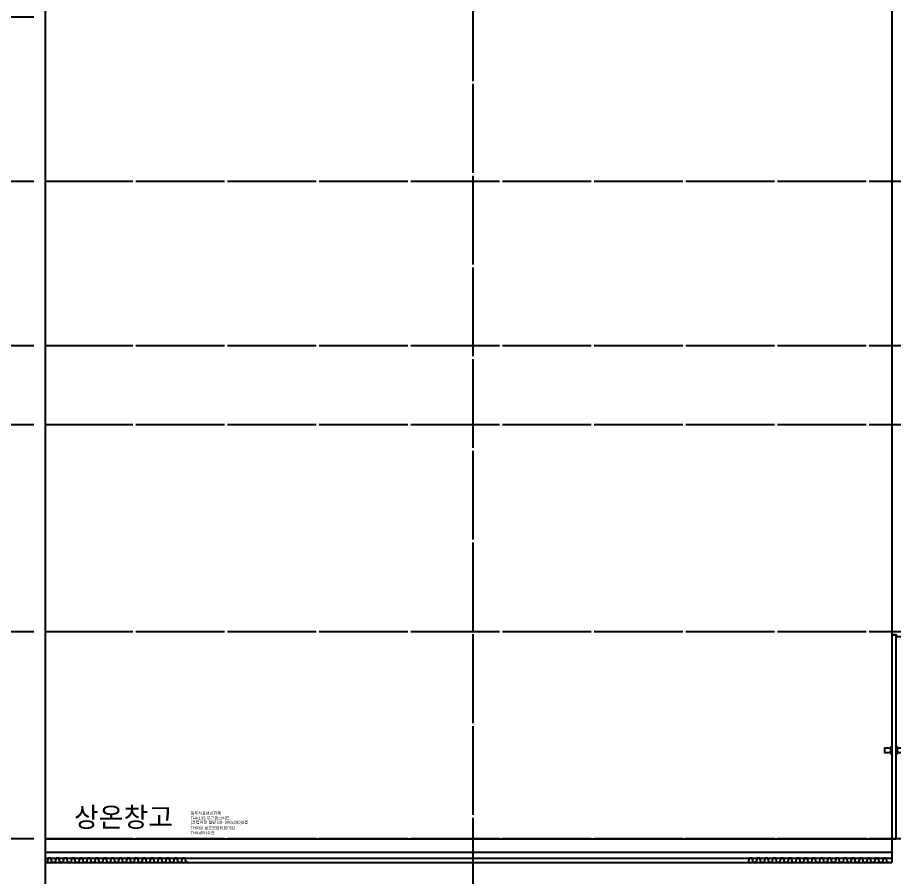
# Model space of a CAD drawing. Header units: millimetres. Extents: x 11948722 to 13111668, y -10771712 to -10232988.
# Drawn here: x 12461285 to 12470183, y -10502094 to -10493374 of the extents above; entities that cross this region are included whole.
import ezdxf
from ezdxf.enums import TextEntityAlignment as Align

# ---------------------------------------------------------------- set-up
doc = ezdxf.new("R2010")
doc.units = ezdxf.units.MM
doc.header["$LTSCALE"] = 150
doc.header["$MEASUREMENT"] = 0
doc.linetypes.add('CEN', pattern=[6.2, 6, -0.1, 0, -0.1])
doc.layers.get('0').update_dxf_attribs({"linetype": 'CONTINUOUS'})
doc.layers.get('Defpoints').update_dxf_attribs({"color": 117, "linetype": 'CONTINUOUS'})
for name, color, linetype in [('A-DOOR', 4, 'CONTINUOUS'), ('A-HAT-251', 251, 'CONTINUOUS'), ('A-중심선', 10, 'CEN'), ('CON-C', 2, 'CONTINUOUS'), ('ele11', 251, 'CONTINUOUS'), ('Xref-계단단면도$0$3 dim0', 7, 'CONTINUOUS'), ('바닥마감', 3, 'CONTINUOUS')]:
    doc.layers.add(name, color=color, linetype=linetype)
doc.styles.add('Xref-계단단면도$0$나눔고딕 Se', font='')
doc.styles.add('돋움', font='')
doc.styles.add('맑은고딕', font='malgun.ttf')
doc.styles.get('Xref-계단단면도$0$나눔고딕 Se').set_extended_font_data('Dotum')
doc.styles.get('돋움').set_extended_font_data('Dotum')
doc.dimstyles.new('Xref-계단단면도$0$A1-100', dxfattribs={"dimtxt": 3, "dimasz": 1, "dimexe": 2, "dimexo": 2, "dimgap": 1, "dimtad": 1, "dimdec": 0, "dimzin": 12, "dimdsep": 46, "dimlunit": 6, "dimtxsty": 'Xref-계단단면도$0$나눔고딕 Se', "dimblk1": 'Xref-계단단면도$0$DIMDOT', "dimblk2": 'Xref-계단단면도$0$DIMDOT', "dimsah": 1, "dimcen": -1, "dimdle": 2, "dimclrd": 256, "dimclre": 256, "dimclrt": 3, "dimadec": 0, "dimazin": 0, "dimtfac": 1, "dimtdec": 0, "dimtix": 1, "dimtmove": 2, "dimatfit": 3, "dimldrblk": 'Xref-계단단면도$0$DIMDOT', "dimfxl": 1, "dimtvp": 1, "dimtolj": 1, "dimtzin": 12, "dimlwd": -1, "dimlwe": -1, "dimarcsym": 0})

# ---------------------------------------------------------------- blocks, each defined once
blk = doc.blocks.new('Xref-계단단면도$0$DIMDOT')
at = {"color": 0}
blk.add_line((-2, 0), (2, 0), dxfattribs=at)
for radius in [0.5, 0.25]:
    blk.add_circle((0, 0), radius, dxfattribs=at)
blk = doc.blocks.new('*D188')
at = {"layer": 'Defpoints', "color": 0, "ltscale": 1200}
for p in [(12461570.5, -10491703.5), (12457970.5, -10501703.5), (12461570.5, -10501703.5)]:
    blk.add_point(p, dxfattribs=at)
at = {"layer": 'Xref-계단단면도$0$3 dim0'}
for p, q in [((12461450.5, -10491703.5), (12457850.5, -10491703.5)), ((12457970.5, -10491763.5), (12457970.5, -10501643.5)), ((12461450.5, -10501703.5), (12457850.5, -10501703.5))]:
    blk.add_line(p, q, dxfattribs=at)
at = {"layer": 'Xref-계단단면도$0$3 dim0', "ltscale": 1200, "xscale": 60, "yscale": 60, "zscale": 60}
for p, rotation in [((12457970.5, -10491703.5), 90), ((12457970.5, -10501703.5), 270)]:
    blk.add_blockref('Xref-계단단면도$0$DIMDOT', p, dxfattribs=dict(at, rotation=rotation))
at = {"layer": 'Xref-계단단면도$0$3 dim0', "color": 3, "ltscale": 1200, "insert": (12457785.1, -10496703.5), "char_height": 210, "attachment_point": 5, "rotation": 90, "style": 'Xref-계단단면도$0$나눔고딕 Se'}
blk.add_mtext('\\A1;10,000', dxfattribs=at)
blk = doc.blocks.new('*U136')
at = {"layer": 'A-DOOR'}
for p, q in [((-200, 0), (-200, 2070)), ((-155, 0), (-155, 2055)), ((-200, 0), (-25, 0))]:
    blk.add_line(p, q, dxfattribs=at)
for points in [[(10, 2100), (20, 2100), (20, 2070), (-25, 2070), (-25, 2055), (-155, 2055), (-155, 2070), (-200, 2070), (-200, 2100), (-190, 2100)], [(-35, 915), (-55, 925), (-95, 925), (-95, 875), (-55, 875), (-35, 885)], [(-25, 945), (-35, 935), (-35, 865), (-25, 855)], [(20, 945), (30, 935), (30, 865), (20, 855)], [(30, 885), (50, 875), (90, 875), (90, 925), (50, 925), (30, 915)]]:
    blk.add_lwpolyline(points, dxfattribs=at)
blk.add_lwpolyline([(20, 0), (-25, 0), (-25, 2070), (20, 2070)], close=True, dxfattribs=at)
blk = doc.blocks.new('*D197')
at = {"layer": 'Defpoints', "color": 0, "ltscale": 1200}
for p in [(12461570.5, -10491703.5), (12458570.5, -10493370.2), (12461570.5, -10493370.2)]:
    blk.add_point(p, dxfattribs=at)
at = {"layer": 'Xref-계단단면도$0$3 dim0'}
for p, q in [((12461450.5, -10491703.5), (12458450.5, -10491703.5)), ((12458570.5, -10491763.5), (12458570.5, -10493310.2)), ((12461450.5, -10493370.2), (12458450.5, -10493370.2))]:
    blk.add_line(p, q, dxfattribs=at)
at = {"layer": 'Xref-계단단면도$0$3 dim0', "ltscale": 1200, "xscale": 60, "yscale": 60, "zscale": 60}
for p, rotation in [((12458570.5, -10491703.5), 90), ((12458570.5, -10493370.2), 270)]:
    blk.add_blockref('Xref-계단단면도$0$DIMDOT', p, dxfattribs=dict(at, rotation=rotation))
at = {"layer": 'Xref-계단단면도$0$3 dim0', "color": 3, "ltscale": 1200, "char_height": 210, "attachment_point": 5, "rotation": 90, "style": 'Xref-계단단면도$0$나눔고딕 Se'}
for s, insert in [('\\H0.714286x;\\W0.9;\\T0.95;(166.67X10R)', (12458726.7, -10492536.9)), ('\\A1;1,667', (12458385.1, -10492536.9))]:
    blk.add_mtext(s, dxfattribs=dict(at, insert=insert))
blk = doc.blocks.new('*D198')
at = {"layer": 'Defpoints', "color": 0, "ltscale": 1200}
for p in [(12461570.5, -10493370.2), (12458570.5, -10495036.9), (12461570.5, -10495036.9)]:
    blk.add_point(p, dxfattribs=at)
at = {"layer": 'Xref-계단단면도$0$3 dim0'}
for p, q in [((12461450.5, -10493370.2), (12458450.5, -10493370.2)), ((12458570.5, -10493430.2), (12458570.5, -10494976.9)), ((12461450.5, -10495036.9), (12458450.5, -10495036.9))]:
    blk.add_line(p, q, dxfattribs=at)
at = {"layer": 'Xref-계단단면도$0$3 dim0', "ltscale": 1200, "xscale": 60, "yscale": 60, "zscale": 60}
for p, rotation in [((12458570.5, -10493370.2), 90), ((12458570.5, -10495036.9), 270)]:
    blk.add_blockref('Xref-계단단면도$0$DIMDOT', p, dxfattribs=dict(at, rotation=rotation))
at = {"layer": 'Xref-계단단면도$0$3 dim0', "color": 3, "ltscale": 1200, "char_height": 210, "attachment_point": 5, "rotation": 90, "style": 'Xref-계단단면도$0$나눔고딕 Se'}
for s, insert in [('\\H0.714286x;\\W0.9;\\T0.95;(166.67X10R)', (12458726.7, -10494203.5)), ('\\A1;1,667', (12458385.1, -10494203.5))]:
    blk.add_mtext(s, dxfattribs=dict(at, insert=insert))
blk = doc.blocks.new('*D199')
at = {"layer": 'Defpoints', "color": 0, "ltscale": 1200}
for p in [(12461570.5, -10495036.9), (12458570.5, -10496703.5), (12461570.5, -10496703.5)]:
    blk.add_point(p, dxfattribs=at)
at = {"layer": 'Xref-계단단면도$0$3 dim0'}
for p, q in [((12461450.5, -10495036.9), (12458450.5, -10495036.9)), ((12458570.5, -10495096.9), (12458570.5, -10496643.5)), ((12461450.5, -10496703.5), (12458450.5, -10496703.5))]:
    blk.add_line(p, q, dxfattribs=at)
at = {"layer": 'Xref-계단단면도$0$3 dim0', "ltscale": 1200, "xscale": 60, "yscale": 60, "zscale": 60}
for p, rotation in [((12458570.5, -10495036.9), 90), ((12458570.5, -10496703.5), 270)]:
    blk.add_blockref('Xref-계단단면도$0$DIMDOT', p, dxfattribs=dict(at, rotation=rotation))
at = {"layer": 'Xref-계단단면도$0$3 dim0', "color": 3, "ltscale": 1200, "char_height": 210, "attachment_point": 5, "rotation": 90, "style": 'Xref-계단단면도$0$나눔고딕 Se'}
for s, insert in [('\\H0.714286x;\\W0.9;\\T0.95;(166.67X10R)', (12458726.7, -10495870.2)), ('\\A1;1,667', (12458385.1, -10495870.2))]:
    blk.add_mtext(s, dxfattribs=dict(at, insert=insert))
blk = doc.blocks.new('*D200')
at = {"layer": 'Defpoints', "color": 0, "ltscale": 1200}
for p in [(12461570.5, -10496703.5), (12458570.5, -10497503.5), (12461570.5, -10497503.5)]:
    blk.add_point(p, dxfattribs=at)
at = {"layer": 'Xref-계단단면도$0$3 dim0'}
for p, q in [((12458570.5, -10496643.5), (12458570.5, -10496583.5)), ((12461450.5, -10496703.5), (12458450.5, -10496703.5)), ((12458570.5, -10496703.5), (12458570.5, -10497503.5)), ((12461450.5, -10497503.5), (12458450.5, -10497503.5)), ((12458570.5, -10497563.5), (12458570.5, -10497623.5))]:
    blk.add_line(p, q, dxfattribs=at)
at = {"layer": 'Xref-계단단면도$0$3 dim0', "ltscale": 1200, "xscale": 60, "yscale": 60, "zscale": 60}
for p, rotation in [((12458570.5, -10496703.5), 270), ((12458570.5, -10497503.5), 90)]:
    blk.add_blockref('Xref-계단단면도$0$DIMDOT', p, dxfattribs=dict(at, rotation=rotation))
at = {"layer": 'Xref-계단단면도$0$3 dim0', "color": 3, "ltscale": 1200, "char_height": 210, "attachment_point": 5, "rotation": 90, "style": 'Xref-계단단면도$0$나눔고딕 Se'}
for s, insert in [('\\H0.714286x;\\W0.9;\\T0.95;(160X5R)', (12458726.7, -10497103.5)), ('\\A1;800', (12458405.4, -10497103.5))]:
    blk.add_mtext(s, dxfattribs=dict(at, insert=insert))
blk = doc.blocks.new('*D201')
at = {"layer": 'Defpoints', "color": 0, "ltscale": 1200}
for p in [(12461570.5, -10497503.5), (12458570.5, -10499603.5), (12461570.5, -10499603.5)]:
    blk.add_point(p, dxfattribs=at)
at = {"layer": 'Xref-계단단면도$0$3 dim0'}
for p, q in [((12461450.5, -10497503.5), (12458450.5, -10497503.5)), ((12458570.5, -10497563.5), (12458570.5, -10499543.5)), ((12461450.5, -10499603.5), (12458450.5, -10499603.5))]:
    blk.add_line(p, q, dxfattribs=at)
at = {"layer": 'Xref-계단단면도$0$3 dim0', "ltscale": 1200, "xscale": 60, "yscale": 60, "zscale": 60}
for p, rotation in [((12458570.5, -10497503.5), 90), ((12458570.5, -10499603.5), 270)]:
    blk.add_blockref('Xref-계단단면도$0$DIMDOT', p, dxfattribs=dict(at, rotation=rotation))
at = {"layer": 'Xref-계단단면도$0$3 dim0', "color": 3, "ltscale": 1200, "char_height": 210, "attachment_point": 5, "rotation": 90, "style": 'Xref-계단단면도$0$나눔고딕 Se'}
for s, insert in [('\\A1;2,100', (12458385.1, -10498553.5)), ('\\H0.714286x;\\W0.9;\\T0.95;(175X12R)', (12458726.7, -10498553.5))]:
    blk.add_mtext(s, dxfattribs=dict(at, insert=insert))
blk = doc.blocks.new('*D202')
at = {"layer": 'Defpoints', "color": 0, "ltscale": 1200}
for p in [(12461570.5, -10499603.5), (12458570.5, -10501703.5), (12461570.5, -10501703.5)]:
    blk.add_point(p, dxfattribs=at)
at = {"layer": 'Xref-계단단면도$0$3 dim0'}
for p, q in [((12461450.5, -10499603.5), (12458450.5, -10499603.5)), ((12458570.5, -10499663.5), (12458570.5, -10501643.5)), ((12461450.5, -10501703.5), (12458450.5, -10501703.5))]:
    blk.add_line(p, q, dxfattribs=at)
at = {"layer": 'Xref-계단단면도$0$3 dim0', "ltscale": 1200, "xscale": 60, "yscale": 60, "zscale": 60}
for p, rotation in [((12458570.5, -10499603.5), 90), ((12458570.5, -10501703.5), 270)]:
    blk.add_blockref('Xref-계단단면도$0$DIMDOT', p, dxfattribs=dict(at, rotation=rotation))
at = {"layer": 'Xref-계단단면도$0$3 dim0', "color": 3, "ltscale": 1200, "char_height": 210, "attachment_point": 5, "rotation": 90, "style": 'Xref-계단단면도$0$나눔고딕 Se'}
for s, insert in [('\\H0.714286x;\\W0.9;\\T0.95;(175X12R)', (12458726.7, -10500653.5)), ('\\A1;2,100', (12458385.1, -10500653.5))]:
    blk.add_mtext(s, dxfattribs=dict(at, insert=insert))

msp = doc.modelspace()

# ---------------------------------------------------------------- linework, layer by layer
at = {"layer": 'A-HAT-251'}
for points in [[(12461664.7, -10501943.5), (12461636.7, -10501943.5), (12461624.7, -10501898.5), (12461596.7, -10501898.5), (12461584.7, -10501943.5)], [(12461744.7, -10501943.5), (12461716.7, -10501943.5), (12461704.7, -10501898.5), (12461676.7, -10501898.5), (12461664.7, -10501943.5)], [(12461824.7, -10501943.5), (12461796.7, -10501943.5), (12461784.7, -10501898.5), (12461756.7, -10501898.5), (12461744.7, -10501943.5)], [(12461904.7, -10501943.5), (12461876.7, -10501943.5), (12461864.7, -10501898.5), (12461836.7, -10501898.5), (12461824.7, -10501943.5)], [(12461984.7, -10501943.5), (12461956.7, -10501943.5), (12461944.7, -10501898.5), (12461916.7, -10501898.5), (12461904.7, -10501943.5)], [(12462064.7, -10501943.5), (12462036.7, -10501943.5), (12462024.7, -10501898.5), (12461996.7, -10501898.5), (12461984.7, -10501943.5)], [(12462144.7, -10501943.5), (12462116.7, -10501943.5), (12462104.7, -10501898.5), (12462076.7, -10501898.5), (12462064.7, -10501943.5)], [(12462224.7, -10501943.5), (12462196.7, -10501943.5), (12462184.7, -10501898.5), (12462156.7, -10501898.5), (12462144.7, -10501943.5)], [(12462304.7, -10501943.5), (12462276.7, -10501943.5), (12462264.7, -10501898.5), (12462236.7, -10501898.5), (12462224.7, -10501943.5)], [(12462384.7, -10501943.5), (12462356.7, -10501943.5), (12462344.7, -10501898.5), (12462316.7, -10501898.5), (12462304.7, -10501943.5)], [(12462464.7, -10501943.5), (12462436.7, -10501943.5), (12462424.7, -10501898.5), (12462396.7, -10501898.5), (12462384.7, -10501943.5)], [(12462544.7, -10501943.5), (12462516.7, -10501943.5), (12462504.7, -10501898.5), (12462476.7, -10501898.5), (12462464.7, -10501943.5)], [(12462624.7, -10501943.5), (12462596.7, -10501943.5), (12462584.7, -10501898.5), (12462556.7, -10501898.5), (12462544.7, -10501943.5)], [(12462704.7, -10501943.5), (12462676.7, -10501943.5), (12462664.7, -10501898.5), (12462636.7, -10501898.5), (12462624.7, -10501943.5)], [(12462784.7, -10501943.5), (12462756.7, -10501943.5), (12462744.7, -10501898.5), (12462716.7, -10501898.5), (12462704.7, -10501943.5)], [(12462864.7, -10501943.5), (12462836.7, -10501943.5), (12462824.7, -10501898.5), (12462796.7, -10501898.5), (12462784.7, -10501943.5)], [(12462944.7, -10501943.5), (12462916.7, -10501943.5), (12462904.7, -10501898.5), (12462876.7, -10501898.5), (12462864.7, -10501943.5)], [(12463024.7, -10501943.5), (12462996.7, -10501943.5), (12462984.7, -10501898.5), (12462956.7, -10501898.5), (12462944.7, -10501943.5)], [(12468777.7, -10501943.5), (12468749.8, -10501943.5), (12468737.8, -10501898.5), (12468709.7, -10501898.5), (12468697.7, -10501943.5)], [(12468857.8, -10501943.5), (12468829.8, -10501943.5), (12468817.8, -10501898.5), (12468789.8, -10501898.5), (12468777.7, -10501943.5)], [(12468937.8, -10501943.5), (12468909.8, -10501943.5), (12468897.8, -10501898.5), (12468869.8, -10501898.5), (12468857.8, -10501943.5)], [(12469017.8, -10501943.5), (12468989.8, -10501943.5), (12468977.8, -10501898.5), (12468949.8, -10501898.5), (12468937.8, -10501943.5)], [(12469097.8, -10501943.5), (12469069.8, -10501943.5), (12469057.8, -10501898.5), (12469029.8, -10501898.5), (12469017.8, -10501943.5)], [(12469177.8, -10501943.5), (12469149.8, -10501943.5), (12469137.8, -10501898.5), (12469109.8, -10501898.5), (12469097.8, -10501943.5)], [(12469257.8, -10501943.5), (12469229.8, -10501943.5), (12469217.8, -10501898.5), (12469189.8, -10501898.5), (12469177.8, -10501943.5)], [(12469337.8, -10501943.5), (12469309.8, -10501943.5), (12469297.8, -10501898.5), (12469269.8, -10501898.5), (12469257.8, -10501943.5)], [(12469417.8, -10501943.5), (12469389.8, -10501943.5), (12469377.8, -10501898.5), (12469349.8, -10501898.5), (12469337.8, -10501943.5)], [(12469497.8, -10501943.5), (12469469.8, -10501943.5), (12469457.8, -10501898.5), (12469429.8, -10501898.5), (12469417.8, -10501943.5)], [(12469577.8, -10501943.5), (12469549.8, -10501943.5), (12469537.8, -10501898.5), (12469509.8, -10501898.5), (12469497.8, -10501943.5)], [(12469657.8, -10501943.5), (12469629.8, -10501943.5), (12469617.8, -10501898.5), (12469589.8, -10501898.5), (12469577.8, -10501943.5)], [(12469737.8, -10501943.5), (12469709.8, -10501943.5), (12469697.8, -10501898.5), (12469669.8, -10501898.5), (12469657.8, -10501943.5)], [(12469817.8, -10501943.5), (12469789.8, -10501943.5), (12469777.8, -10501898.5), (12469749.8, -10501898.5), (12469737.8, -10501943.5)], [(12469897.8, -10501943.5), (12469869.8, -10501943.5), (12469857.8, -10501898.5), (12469829.8, -10501898.5), (12469817.8, -10501943.5)], [(12469977.8, -10501943.5), (12469949.8, -10501943.5), (12469937.8, -10501898.5), (12469909.8, -10501898.5), (12469897.8, -10501943.5)], [(12470057.8, -10501943.5), (12470029.8, -10501943.5), (12470017.8, -10501898.5), (12469989.8, -10501898.5), (12469977.8, -10501943.5)], [(12470137.8, -10501943.5), (12470109.8, -10501943.5), (12470097.8, -10501898.5), (12470069.8, -10501898.5), (12470057.8, -10501943.5)]]:
    msp.add_lwpolyline(points, dxfattribs=at)
at = {"layer": 'A-중심선'}
for p, q in [((12465904.7, -10458703.5), (12465904.7, -10505084.5)), ((12479196.5, -10495036.9), (12461570.5, -10495036.9)), ((12479196.5, -10496703.5), (12461570.5, -10496703.5)), ((12479196.5, -10497503.5), (12461570.5, -10497503.5)), ((12479196.5, -10499603.5), (12461570.5, -10499603.5)), ((12479196.5, -10501703.5), (12461570.5, -10501703.5))]:
    msp.add_line(p, q, dxfattribs=at)
at = {"layer": 'CON-C', "ltscale": 1200}
for p, q in [((12470154.7, -10492803.5), (12470154.7, -10499603.5)), ((12470454.7, -10499603.5), (12470154.7, -10499603.5)), ((12470154.7, -10501703.5), (12470154.7, -10501943.5)), ((12470454.7, -10501703.5), (12470154.7, -10501703.5)), ((12461570.5, -10501943.5), (12470154.7, -10501943.5))]:
    msp.add_line(p, q, dxfattribs=at)
at = {"layer": 'Defpoints', "ltscale": 1200}
msp.add_lwpolyline([(12461570.5, -10458703.5), (12479196.5, -10458703.5), (12479196.5, -10506098.6), (12461570.5, -10506098.6)], close=True, dxfattribs=at)
at = {"layer": 'ele11', "ltscale": 0.5}
for p, q in [((12461570.5, -10501838.5), (12470154.7, -10501838.5)), ((12461570.5, -10501898.5), (12470154.7, -10501898.5))]:
    msp.add_line(p, q, dxfattribs=at)
at = {"layer": '바닥마감', "color": 3}
msp.add_lwpolyline([(12461570.5, -10501703.5), (12470154.7, -10501703.5)], dxfattribs=at)

# ---------------------------------------------------------------- block references
at = {"layer": 'A-DOOR', "xscale": -1}
msp.add_blockref('*U136', (12470174.7, -10501703.5, 94135), dxfattribs=at)

# ---------------------------------------------------------------- texts
at = {"layer": 'Defpoints', "style": '맑은고딕'}
msp.add_text('상온창고', height=200, dxfattribs=at).set_placement((12461858.6, -10501481.9), align=Align.MIDDLE_LEFT)
at = {"layer": 'Defpoints', "ltscale": 1200, "style": '돋움'}
for s, p in [('침투식표면강화제', (12463041, -10501441.7)), ('THK135 무근콘크리트', (12463041, -10501491.7)), ('(용접이형 철망 D8- 200x200)1겹', (12463041, -10501534.2)), ('THK60 보호모르타르마감', (12463041, -10501591.7)), ('THK45배수판', (12463041, -10501641.7))]:
    msp.add_text(s, height=30, dxfattribs=at).set_placement(p, align=Align.MIDDLE_LEFT)

# ---------------------------------------------------------------- dimensions: what is measured, and where the dimension line sits
at = {"layer": 'Xref-계단단면도$0$3 dim0'}
dim = msp.add_linear_dim(base=(12457970.5, -10501703.5), p1=(12461570.5, -10491703.5), p2=(12461570.5, -10501703.5), angle=270, dimstyle='Xref-계단단면도$0$A1-100', override={"dimscale": 60, "dimtxt": 3.5}, dxfattribs=at)
dim.commit()
dim.dimension.update_dxf_attribs({"geometry": '*D188', "text_midpoint": (12457785.1, -10496703.5)})
for base, p1, p2, text, picture, middle in [((12458570.5, -10493370.2), (12461570.5, -10491703.5), (12461570.5, -10493370.2), '<>\\X\\H0.714286x;\\W0.9;\\T0.95;(166.67X10R)', '*D197', (12458570.5, -10492536.9)), ((12458570.5, -10495036.9), (12461570.5, -10493370.2), (12461570.5, -10495036.9), '<>\\X\\H0.714286x;\\W0.9;\\T0.95;(166.67X10R)', '*D198', (12458570.5, -10494203.5)), ((12458570.5, -10496703.5), (12461570.5, -10495036.9), (12461570.5, -10496703.5), '<>\\X\\H0.714286x;\\W0.9;\\T0.95;(166.67X10R)', '*D199', (12458570.5, -10495870.2)), ((12458570.5, -10497503.5), (12461570.5, -10496703.5), (12461570.5, -10497503.5), '<>\\X\\H0.714286x;\\W0.9;\\T0.95;(160X5R)', '*D200', (12458570.5, -10497103.5)), ((12458570.5, -10499603.5), (12461570.5, -10497503.5), (12461570.5, -10499603.5), '<>\\X\\H0.714286x;\\W0.9;\\T0.95;(175X12R)', '*D201', (12458570.5, -10498553.5)), ((12458570.5, -10501703.5), (12461570.5, -10499603.5), (12461570.5, -10501703.5), '<>\\X\\H0.714286x;\\W0.9;\\T0.95;(175X12R)', '*D202', (12458570.5, -10500653.5))]:
    dim = msp.add_linear_dim(base=base, p1=p1, p2=p2, angle=270, text=text, dimstyle='Xref-계단단면도$0$A1-100', override={"dimscale": 60, "dimtxt": 3.5, "dimtxsty": 'Xref-계단단면도$0$나눔고딕 Se', "dimblk1": 'Xref-계단단면도$0$DIMDOT', "dimblk2": 'Xref-계단단면도$0$DIMDOT'}, dxfattribs=at)
    dim.commit()
    dim.dimension.update_dxf_attribs({"geometry": picture, "text_midpoint": middle})

doc.saveas('drawing.dxf')
